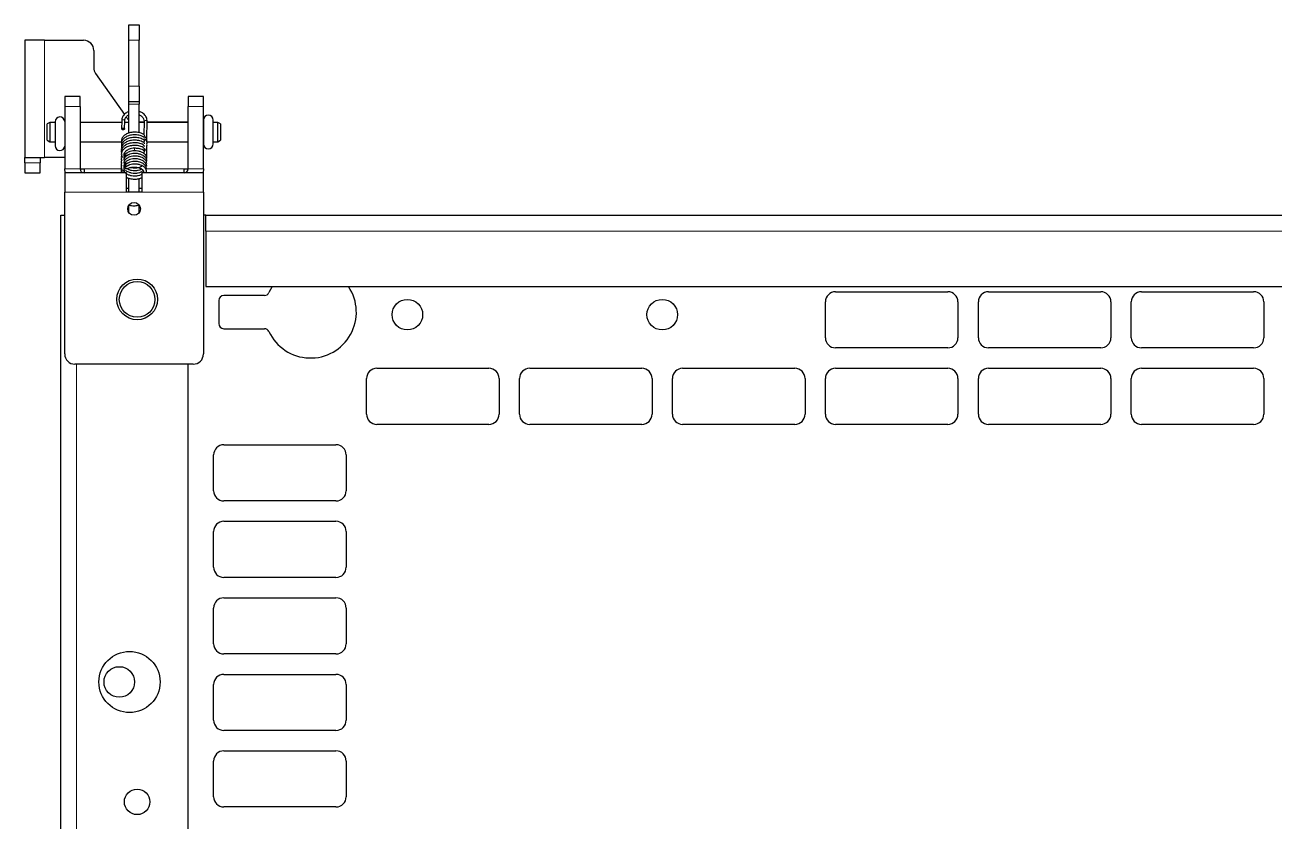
# Model space of a CAD drawing. Header units: millimetres. Extents: x -656 to 1253, y 650 to 1898.
# Drawn here: x 495.5 to 740.5, y 1626.6 to 1782.7 of the extents above; entities that cross this region are included whole.
import ezdxf

# ---------------------------------------------------------------- set-up
doc = ezdxf.new("R2010")
doc.units = ezdxf.units.MM

msp = doc.modelspace()

# ---------------------------------------------------------------- linework, layer by layer
at = {"color": 7, "linetype": 'Continuous', "lineweight": 25}
for p, q in [((515.93, 1782.66), (517.93, 1782.66)), ((515.93, 1779.66), (515.93, 1782.66)), ((517.93, 1782.66), (517.93, 1779.66)), ((499.33, 1779.66), (495.53, 1779.66)), ((495.53, 1779.66), (495.53, 1756.66)), ((499.33, 1779.66), (507.03, 1779.66)), ((515.93, 1770.66), (515.93, 1779.66)), ((517.93, 1770.66), (517.93, 1779.66)), ((509.03, 1777.66), (509.03, 1774.29)), ((509.39, 1773.14), (515.03, 1765.08)), ((515.93, 1767.66), (515.93, 1770.66)), ((517.93, 1770.66), (517.93, 1767.66)), ((506.33, 1768.66), (503.33, 1768.66)), ((503.33, 1768.66), (503.33, 1766.66)), ((503.33, 1766.66), (503.33, 1754.46)), ((506.33, 1766.66), (506.33, 1768.66)), ((506.33, 1766.66), (506.33, 1754.46)), ((515.93, 1767.66), (517.93, 1767.66)), ((515.93, 1767.16), (515.93, 1767.66)), ((515.93, 1761.48), (515.93, 1767.16)), ((517.93, 1767.66), (517.93, 1767.16)), ((517.93, 1761.56), (517.93, 1767.16)), ((527.53, 1768.66), (527.53, 1766.66)), ((530.53, 1768.66), (527.53, 1768.66)), ((527.53, 1754.46), (527.53, 1766.66)), ((530.53, 1766.66), (530.53, 1768.66)), ((530.53, 1754.46), (530.53, 1766.66)), ((530.53, 1764.03), (530.53, 1759.33)), ((532.43, 1759.33), (532.43, 1764.03)), ((500.38, 1763.56), (499.88, 1763.27)), ((499.88, 1760.05), (499.88, 1763.27)), ((501.43, 1763.56), (500.38, 1763.56)), ((500.38, 1763.56), (500.38, 1759.76)), ((501.43, 1763.68), (501.43, 1758.98)), ((514.5, 1763.56), (506.33, 1763.56)), ((514.5, 1763.9), (514.48, 1762.29)), ((515.08, 1762.28), (515.1, 1763.89)), ((515.93, 1763.56), (515.1, 1763.56)), ((517.93, 1763.66), (518.9, 1763.66)), ((518.89, 1763.56), (517.93, 1763.56)), ((518.9, 1763.76), (518.86, 1761.11)), ((519.45, 1760.5), (519.5, 1763.75)), ((527.53, 1763.56), (519.49, 1763.56)), ((519.5, 1763.66), (527.53, 1763.66)), ((530.53, 1763.56), (530.53, 1763.56)), ((533.38, 1763.56), (532.43, 1763.56)), ((533.88, 1763.27), (533.38, 1763.56)), ((533.38, 1759.76), (533.38, 1763.56)), ((533.88, 1763.27), (533.88, 1760.05)), ((499.88, 1760.05), (500.38, 1759.76)), ((500.38, 1759.76), (501.43, 1759.76)), ((506.33, 1759.76), (514.48, 1759.76)), ((519.39, 1759.76), (527.53, 1759.76)), ((519.46, 1760.08), (519.41, 1760.48)), ((519.46, 1760.02), (519.46, 1760.08)), ((530.53, 1759.76), (530.53, 1759.76)), ((532.43, 1759.76), (533.38, 1759.76)), ((533.38, 1759.76), (533.88, 1760.05)), ((495.53, 1756.66), (499.33, 1756.66)), ((495.53, 1755.66), (495.53, 1756.66)), ((498.53, 1756.66), (498.53, 1755.66)), ((503.33, 1756.66), (499.33, 1756.66)), ((515.21, 1757.44), (515.1, 1757.58)), ((515.6, 1757.08), (515.49, 1757.15)), ((518.96, 1758.31), (519.2, 1758.08)), ((495.53, 1755.66), (495.53, 1753.66)), ((498.53, 1753.66), (498.53, 1755.66)), ((506.33, 1754.46), (507.13, 1754.46)), ((507.13, 1754.46), (507.13, 1753.66)), ((526.73, 1753.66), (526.73, 1754.46)), ((526.73, 1754.46), (527.53, 1754.46)), ((495.53, 1753.66), (498.53, 1753.66)), ((503.33, 1753.66), (503.33, 1749.86)), ((515.43, 1753.66), (503.33, 1753.66)), ((514.38, 1753.7), (514.37, 1753.66)), ((514.48, 1754.16), (514.38, 1753.76)), ((514.38, 1753.76), (514.38, 1753.7)), ((514.98, 1753.72), (515.03, 1753.91)), ((514.98, 1753.66), (514.98, 1753.72)), ((515.43, 1749.86), (515.43, 1753.66)), ((515.93, 1749.86), (515.93, 1752.61)), ((517.93, 1749.86), (517.93, 1752.55)), ((530.53, 1753.66), (518.43, 1753.66)), ((518.43, 1753.66), (518.43, 1749.86)), ((530.53, 1749.86), (530.53, 1753.66)), ((503.33, 1718.16), (503.33, 1749.86)), ((515.43, 1750.66), (515.93, 1750.66)), ((518.43, 1749.86), (515.43, 1749.86)), ((517.93, 1750.66), (518.43, 1750.66)), ((530.53, 1749.86), (530.53, 1718.16)), ((515.93, 1745.86), (515.93, 1747.36)), ((517.93, 1745.86), (517.93, 1747.36)), ((502.53, 1745.36), (503.33, 1745.36)), ((502.53, 862.36), (502.53, 1745.36)), ((531.03, 1745.36), (530.53, 1745.36)), ((531.03, 1745.37), (1160.03, 1745.37)), ((531.03, 1742.27), (531.03, 1745.37)), ((531.03, 1742.27), (531.03, 1731.37)), ((531.03, 1731.37), (1160.03, 1731.37)), ((544.04, 1731.37), (543.38, 1730.19)), ((654.53, 1730.36), (676.53, 1730.36)), ((684.53, 1730.36), (706.53, 1730.36)), ((714.53, 1730.36), (736.53, 1730.36)), ((533.53, 1728.62), (533.53, 1724.12)), ((542.48, 1729.62), (534.53, 1729.62)), ((652.53, 1721.36), (652.53, 1728.36)), ((678.53, 1728.36), (678.53, 1721.36)), ((682.53, 1721.36), (682.53, 1728.36)), ((708.53, 1728.36), (708.53, 1721.36)), ((712.53, 1721.36), (712.53, 1728.36)), ((738.53, 1728.36), (738.53, 1721.36)), ((534.53, 1723.12), (542.48, 1723.12)), ((676.53, 1719.36), (654.53, 1719.36)), ((706.53, 1719.36), (684.53, 1719.36)), ((736.53, 1719.36), (714.53, 1719.36)), ((528.53, 1716.16), (505.33, 1716.16)), ((527.53, 862.36), (527.53, 1716.16)), ((564.53, 1715.36), (586.53, 1715.36)), ((594.53, 1715.36), (616.53, 1715.36)), ((624.53, 1715.36), (646.53, 1715.36)), ((654.53, 1715.36), (676.53, 1715.36)), ((684.53, 1715.36), (706.53, 1715.36)), ((714.53, 1715.36), (736.53, 1715.36)), ((562.53, 1706.36), (562.53, 1713.36)), ((588.53, 1713.36), (588.53, 1706.36)), ((592.53, 1706.36), (592.53, 1713.36)), ((618.53, 1713.36), (618.53, 1706.36)), ((622.53, 1706.36), (622.53, 1713.36)), ((648.53, 1713.36), (648.53, 1706.36)), ((652.53, 1706.36), (652.53, 1713.36)), ((678.53, 1713.36), (678.53, 1706.36)), ((682.53, 1706.36), (682.53, 1713.36)), ((708.53, 1713.36), (708.53, 1706.36)), ((712.53, 1706.36), (712.53, 1713.36)), ((738.53, 1713.36), (738.53, 1706.36)), ((586.53, 1704.36), (564.53, 1704.36)), ((616.53, 1704.36), (594.53, 1704.36)), ((646.53, 1704.36), (624.53, 1704.36)), ((676.53, 1704.36), (654.53, 1704.36)), ((706.53, 1704.36), (684.53, 1704.36)), ((736.53, 1704.36), (714.53, 1704.36)), ((534.53, 1700.36), (556.53, 1700.36)), ((532.53, 1691.36), (532.53, 1698.36)), ((558.53, 1698.36), (558.53, 1691.36)), ((556.53, 1689.36), (534.53, 1689.36)), ((532.53, 1676.36), (532.53, 1683.36)), ((534.53, 1685.36), (556.53, 1685.36)), ((558.53, 1683.36), (558.53, 1676.36)), ((556.53, 1674.36), (534.53, 1674.36)), ((534.53, 1670.36), (556.53, 1670.36)), ((532.53, 1661.36), (532.53, 1668.36)), ((558.53, 1668.36), (558.53, 1661.36)), ((556.53, 1659.36), (534.53, 1659.36)), ((534.53, 1655.36), (556.53, 1655.36)), ((532.53, 1646.36), (532.53, 1653.36)), ((558.53, 1653.36), (558.53, 1646.36)), ((556.53, 1644.36), (534.53, 1644.36)), ((534.53, 1640.36), (556.53, 1640.36)), ((532.53, 1631.36), (532.53, 1638.36)), ((558.53, 1638.36), (558.53, 1631.36)), ((556.53, 1629.36), (534.53, 1629.36))]:
    msp.add_line(p, q, dxfattribs=at)
at = {"color": 8, "linetype": 'Continuous', "lineweight": 18}
for p, q in [((499.33, 1779.66), (499.33, 1756.66)), ((517.93, 1779.66), (515.93, 1779.66)), ((515.93, 1770.66), (517.93, 1770.66)), ((503.33, 1766.66), (506.33, 1766.66)), ((517.93, 1767.16), (515.93, 1767.16)), ((527.53, 1766.66), (530.53, 1766.66)), ((518.99, 1759.84), (519.04, 1759.82)), ((498.53, 1755.66), (495.53, 1755.66)), ((506.33, 1754.46), (503.33, 1754.46)), ((507.13, 1754.46), (514.43, 1754.46)), ((519.39, 1754.46), (526.73, 1754.46)), ((527.53, 1754.46), (530.53, 1754.46)), ((514.96, 1753.66), (514.98, 1753.72)), ((503.33, 1749.86), (515.43, 1749.86)), ((518.43, 1749.86), (530.53, 1749.86)), ((531.03, 1742.27), (1160.03, 1742.27)), ((505.63, 862.36), (505.63, 1716.16))]:
    msp.add_line(p, q, dxfattribs=at)
at = {"color": 8, "linetype": 'Continuous', "lineweight": 18, "flags": 128}
for points in [[(514.5, 1763.9), (514.5, 1763.9), (514.53, 1763.97), (514.6, 1764.02), (514.7, 1764.06), (514.81, 1764.07)], [(514.81, 1764.07), (514.92, 1764.05), (515.02, 1764.01), (515.08, 1763.95), (515.1, 1763.89)], [(519.21, 1763.94), (519.09, 1763.93), (518.99, 1763.89), (518.92, 1763.83), (518.9, 1763.77), (518.9, 1763.76)], [(519.5, 1763.75), (519.48, 1763.82), (519.42, 1763.88), (519.32, 1763.92), (519.21, 1763.94)], [(518.87, 1760.11), (518.87, 1760.1), (518.87, 1760.05)], [(519.16, 1760.32), (519.04, 1760.31), (518.99, 1760.29)], [(514.38, 1753.76), (514.38, 1753.75), (514.4, 1753.66)], [(514.38, 1753.7), (514.38, 1753.69), (514.38, 1753.66)]]:
    msp.add_lwpolyline(points, dxfattribs=at)
at = {"color": 7, "linetype": 'Continuous', "lineweight": 25, "flags": 128}
for points in [[(514.79, 1762.46), (514.9, 1762.44), (515, 1762.4), (515.06, 1762.34), (515.08, 1762.27), (515.05, 1762.21), (514.98, 1762.15), (514.88, 1762.12), (514.77, 1762.11), (514.65, 1762.12), (514.56, 1762.16), (514.5, 1762.22), (514.48, 1762.29), (514.51, 1762.36), (514.57, 1762.42), (514.67, 1762.45), (514.79, 1762.46)], [(517, 1757.94), (517, 1757.99), (517, 1758.05)], [(503.41, 1753.66), (503.4, 1753.72), (503.33, 1754.46)], [(519.33, 1754.74), (519.4, 1754.98), (519.33, 1755.28), (519.17, 1755.58), (518.69, 1756), (518.24, 1756.23), (517.6, 1756.39), (516.67, 1756.41), (516.08, 1756.27), (515.45, 1755.96), (515.16, 1755.71), (514.96, 1755.4), (514.89, 1755.08), (514.94, 1754.85), (514.94, 1754.85)], [(519.32, 1754.21), (519.39, 1754.46), (519.32, 1754.76), (519.16, 1755.06), (518.68, 1755.48), (518.23, 1755.7), (517.59, 1755.87), (516.66, 1755.88), (516.07, 1755.75), (515.44, 1755.44), (515.15, 1755.19), (514.95, 1754.87), (514.89, 1754.55), (514.93, 1754.33), (514.93, 1754.33)], [(530.53, 1754.46), (530.45, 1753.72), (530.44, 1753.66)]]:
    msp.add_lwpolyline(points, dxfattribs=at)
at = {"color": 7, "linetype": 'Continuous', "lineweight": 25}
for centre, radius in [((516.93, 1746.61), 1.25), ((517.53, 1728.86), 4), ((517.53, 1728.86), 3.5), ((570.53, 1725.87), 3), ((620.53, 1725.87), 3), ((516.03, 1653.86), 6), ((514.03, 1653.86), 3), ((517.53, 1630.36), 2.5)]:
    msp.add_circle(centre, radius, dxfattribs=at)
for centre, radius, start, end in [((507.03, 1777.66), 2, 0, 90), ((511.03, 1774.29), 2, 180, 214.992), ((502.38, 1763.68), 0.95, 3.5614, 180), ((517.07, 1765.66), 2, 214.992, 235.204), ((531.48, 1764.03), 0.95, 0, 180), ((531.48, 1759.33), 0.95, 180, 0), ((502.38, 1758.98), 0.95, 180, 356.4386), ((507.13, 1754.46), 0.8, 180, 270), ((526.73, 1754.46), 0.8, 270, 0), ((542.48, 1730.62), 1, 270, 334.8493), ((551.53, 1726.37), 9, 205.1507, 33.749), ((654.53, 1728.36), 2, 90, 180), ((676.53, 1728.36), 2, 0, 90), ((684.53, 1728.36), 2, 90, 180), ((706.53, 1728.36), 2, 0, 90), ((714.53, 1728.36), 2, 90, 180), ((736.53, 1728.36), 2, 0, 90), ((534.53, 1728.62), 1, 90, 180), ((534.53, 1724.12), 1, 180, 270), ((542.48, 1722.12), 1, 25.1507, 90), ((654.53, 1721.36), 2, 180, 270), ((676.53, 1721.36), 2, 270, 0), ((684.53, 1721.36), 2, 180, 270), ((706.53, 1721.36), 2, 270, 0), ((714.53, 1721.36), 2, 180, 270), ((736.53, 1721.36), 2, 270, 0), ((505.33, 1718.16), 2, 180, 270), ((528.53, 1718.16), 2, 270, 0), ((564.53, 1713.36), 2, 90, 180), ((586.53, 1713.36), 2, 0, 90), ((594.53, 1713.36), 2, 90, 180), ((616.53, 1713.36), 2, 0, 90), ((624.53, 1713.36), 2, 90, 180), ((646.53, 1713.36), 2, 0, 90), ((654.53, 1713.36), 2, 90, 180), ((676.53, 1713.36), 2, 0, 90), ((684.53, 1713.36), 2, 90, 180), ((706.53, 1713.36), 2, 0, 90), ((714.53, 1713.36), 2, 90, 180), ((736.53, 1713.36), 2, 0, 90), ((564.53, 1706.36), 2, 180, 270), ((586.53, 1706.36), 2, 270, 0), ((594.53, 1706.36), 2, 180, 270), ((616.53, 1706.36), 2, 270, 0), ((624.53, 1706.36), 2, 180, 270), ((646.53, 1706.36), 2, 270, 0), ((654.53, 1706.36), 2, 180, 270), ((676.53, 1706.36), 2, 270, 0), ((684.53, 1706.36), 2, 180, 270), ((706.53, 1706.36), 2, 270, 0), ((714.53, 1706.36), 2, 180, 270), ((736.53, 1706.36), 2, 270, 360), ((534.53, 1698.36), 2, 90, 180), ((556.53, 1698.36), 2, 0, 90), ((534.53, 1691.36), 2, 180, 270), ((556.53, 1691.36), 2, 270, 0), ((534.53, 1683.36), 2, 90, 180), ((556.53, 1683.36), 2, 0, 90), ((534.53, 1676.36), 2, 180, 270), ((556.53, 1676.36), 2, 270, 0), ((534.53, 1668.36), 2, 90, 180), ((556.53, 1668.36), 2, 0, 90), ((534.53, 1661.36), 2, 180, 270), ((556.53, 1661.36), 2, 270, 0), ((534.53, 1653.36), 2, 90, 180), ((556.53, 1653.36), 2, 0, 90), ((534.53, 1646.36), 2, 180, 270), ((556.53, 1646.36), 2, 270, 0), ((534.53, 1638.36), 2, 90, 180), ((556.53, 1638.36), 2, 0, 90), ((534.53, 1631.36), 2, 180, 270), ((556.53, 1631.36), 2, 270, 0)]:
    msp.add_arc(centre, radius, start, end, dxfattribs=at)
at = {"color": 8, "linetype": 'Continuous', "lineweight": 18}
for centre, radius, start, end in [((519.23, 1760.1), 0.235, 292.4775, 353.5864), ((519.23, 1760.04), 0.233, 295.0586, 353.6892), ((510.32, 1758.43), 6.7, 355.8494, 0.6968)]:
    msp.add_arc(centre, radius, start, end, dxfattribs=at)
at = {"color": 7, "linetype": 'Continuous', "lineweight": 25}
for points, knots in [([(515.93, 1765.7), (515.7, 1765.6), (515.21, 1765.38), (514.71, 1764.8), (514.52, 1764.26), (514.5, 1763.96), (514.5, 1763.9)], [0, 0, 0, 0, 0.28163, 0.611733, 0.9138805, 1, 1, 1, 1]), ([(515.1, 1763.89), (515.11, 1763.98), (515.13, 1764.26), (515.38, 1764.67), (515.7, 1764.98), (515.92, 1765.05), (515.93, 1765.06)], [0, 0, 0, 0, 0.199495, 0.615994, 0.97988, 1, 1, 1, 1]), ([(519.5, 1763.75), (519.49, 1763.89), (519.47, 1764.28), (519.18, 1764.87), (518.64, 1765.42), (518.15, 1765.62), (517.93, 1765.71)], [0, 0, 0, 0, 0.166571, 0.458626, 0.753148, 1, 1, 1, 1]), ([(517.93, 1765.08), (518.12, 1764.97), (518.5, 1764.75), (518.84, 1764.26), (518.88, 1763.93), (518.9, 1763.76)], [0, 0, 0, 0, 0.334702, 0.673778, 1, 1, 1, 1]), ([(519.02, 1760.77), (519.02, 1760.84), (519.02, 1761.03), (518.77, 1761.24), (518.37, 1761.44), (517.77, 1761.62), (516.94, 1761.7), (516.03, 1761.55), (515.33, 1761.26), (514.83, 1760.87), (514.51, 1760.38), (514.4, 1759.94), (514.5, 1759.7), (514.52, 1759.66)], [0, 0, 0, 0, 0.045466, 0.131796, 0.212251, 0.283421, 0.414791, 0.548597, 0.659672, 0.749107, 0.853728, 0.97526, 1, 1, 1, 1]), ([(518.97, 1758.83), (518.97, 1758.85), (518.96, 1758.99), (518.72, 1759.16), (518.33, 1759.36), (517.72, 1759.53), (516.9, 1759.61), (515.98, 1759.46), (515.29, 1759.16), (514.79, 1758.77), (514.48, 1758.28), (514.37, 1757.84), (514.48, 1757.61), (514.49, 1757.57)], [0, 0, 0, 0, 0.0123233, 0.1019212, 0.1853356, 0.2590547, 0.3954794, 0.5342731, 0.6493749, 0.7422889, 0.850854, 0.9767986, 1, 1, 1, 1]), ([(518.98, 1759.35), (518.98, 1759.37), (518.97, 1759.51), (518.73, 1759.68), (518.34, 1759.88), (517.73, 1760.05), (516.91, 1760.13), (516, 1759.98), (515.3, 1759.68), (514.8, 1759.3), (514.49, 1758.8), (514.38, 1758.37), (514.48, 1758.13), (514.5, 1758.1)], [0, 0, 0, 0, 0.01216, 0.101705, 0.185092, 0.258803, 0.395126, 0.533858, 0.648935, 0.741771, 0.850277, 0.976194, 1, 1, 1, 1]), ([(518.99, 1760.44), (518.92, 1760.54), (518.78, 1760.73), (518.36, 1760.92), (517.76, 1761.09), (516.93, 1761.17), (516.02, 1761.03), (515.32, 1760.73), (514.82, 1760.35), (514.5, 1759.86), (514.39, 1759.42), (514.5, 1759.18), (514.51, 1759.14)], [0, 0, 0, 0, 0.09051, 0.17484, 0.249419, 0.387171, 0.527437, 0.643845, 0.737635, 0.847318, 0.974687, 1, 1, 1, 1]), ([(518.99, 1759.85), (518.99, 1759.87), (518.98, 1760.02), (518.75, 1760.2), (518.35, 1760.4), (517.74, 1760.57), (516.92, 1760.65), (516.01, 1760.5), (515.31, 1760.21), (514.81, 1759.82), (514.5, 1759.33), (514.39, 1758.89), (514.49, 1758.66), (514.51, 1758.62)], [0, 0, 0, 0, 0.018557, 0.107455, 0.190261, 0.263476, 0.398793, 0.536541, 0.650831, 0.742973, 0.850698, 0.975752, 1, 1, 1, 1]), ([(519.04, 1760.15), (519.07, 1760.15), (519.13, 1760.14), (519.24, 1760.17), (519.34, 1760.24), (519.41, 1760.32), (519.43, 1760.42), (519.41, 1760.51), (519.34, 1760.59), (519.25, 1760.63), (519.17, 1760.63), (519.13, 1760.63)], [0, 0, 0, 0, 0.083438, 0.198008, 0.312578, 0.427149, 0.541719, 0.656289, 0.770859, 0.88543, 1, 1, 1, 1]), ([(519.4, 1758.84), (519.4, 1758.85), (519.51, 1759.03), (519.46, 1759.23), (519.4, 1759.42)], [0, 0, 0, 0, 0.0505104, 1, 1, 1, 1]), ([(519.41, 1759.36), (519.41, 1759.37), (519.52, 1759.55), (519.46, 1759.75), (519.41, 1759.94)], [0, 0, 0, 0, 0.047565, 1, 1, 1, 1]), ([(519.44, 1759.86), (519.44, 1759.87), (519.45, 1759.88), (519.45, 1759.9), (519.46, 1759.94), (519.46, 1759.98), (519.46, 1760.02)], [0, 0, 0, 0, 0.069657, 0.179065, 0.357219, 1, 1, 1, 1]), ([(514.51, 1756.75), (514.47, 1756.63), (514.41, 1756.4), (514.39, 1756.16), (514.45, 1756.04), (514.45, 1756.03)], [0, 0, 0, 0, 0.484821, 0.957201, 1, 1, 1, 1]), ([(519, 1757.99), (519, 1758.12), (519, 1758.37), (518.72, 1758.64), (518.32, 1758.84), (517.71, 1759.01), (516.88, 1759.08), (515.97, 1758.93), (515.28, 1758.63), (514.78, 1758.25), (514.46, 1757.75), (514.37, 1757.22), (514.54, 1756.88), (514.6, 1756.75)], [0, 0, 0, 0, 0.081182, 0.159516, 0.232425, 0.296844, 0.416137, 0.537465, 0.638059, 0.719312, 0.814225, 0.924295, 1, 1, 1, 1]), ([(514.51, 1757.27), (514.48, 1757.15), (514.42, 1756.93), (514.4, 1756.68), (514.45, 1756.56), (514.46, 1756.55)], [0, 0, 0, 0, 0.48109, 0.954437, 1, 1, 1, 1]), ([(519.34, 1755.26), (519.37, 1755.34), (519.43, 1755.52), (519.35, 1755.81), (519.16, 1756.17), (518.78, 1756.51), (518.23, 1756.78), (517.55, 1756.95), (516.79, 1756.98), (516.05, 1756.8), (515.52, 1756.56), (515.15, 1756.24), (514.94, 1755.92), (514.91, 1755.71), (514.9, 1755.6)], [0, 0, 0, 0, 0.054496, 0.124427, 0.194571, 0.309343, 0.391982, 0.491793, 0.626095, 0.711822, 0.814784, 0.873623, 0.93617, 1, 1, 1, 1]), ([(519.34, 1755.78), (519.37, 1755.86), (519.44, 1756.04), (519.36, 1756.33), (519.17, 1756.69), (518.79, 1757.03), (518.24, 1757.3), (517.56, 1757.47), (516.8, 1757.5), (516.06, 1757.32), (515.54, 1757.08), (515.16, 1756.77), (514.95, 1756.44), (514.92, 1756.23), (514.91, 1756.13)], [0, 0, 0, 0, 0.053737, 0.123713, 0.193916, 0.308817, 0.391499, 0.491371, 0.625802, 0.711613, 0.814624, 0.873504, 0.936106, 1, 1, 1, 1]), ([(517.03, 1757.97), (516.92, 1757.97), (516.62, 1757.99), (516.07, 1757.84), (515.55, 1757.61), (515.17, 1757.29), (514.96, 1756.97), (514.9, 1756.63), (514.94, 1756.49), (514.96, 1756.42)], [0, 0, 0, 0, 0.09772, 0.274416, 0.486418, 0.607625, 0.736513, 0.868082, 1, 1, 1, 1]), ([(517.02, 1758.51), (516.92, 1758.51), (516.62, 1758.51), (516.08, 1758.37), (515.56, 1758.13), (515.18, 1757.82), (514.97, 1757.5), (514.91, 1757.15), (514.95, 1757.01), (514.97, 1756.94)], [0, 0, 0, 0, 0.089768, 0.267835, 0.481373, 0.603484, 0.733355, 0.865947, 1, 1, 1, 1]), ([(515.22, 1756.89), (515.17, 1756.95), (515.01, 1757.13), (514.99, 1757.44), (515.13, 1757.64), (515.19, 1757.7)], [0, 0, 0, 0, 0.243385, 0.737072, 1, 1, 1, 1]), ([(515.08, 1757.09), (515.27, 1757.11), (515.58, 1757.15), (515.85, 1757.23), (515.99, 1757.26), (516, 1757.26)], [0, 0, 0, 0, 0.60841, 0.994755, 1, 1, 1, 1]), ([(518.97, 1757.64), (518.97, 1757.71), (518.96, 1757.9), (518.71, 1758.12), (518.31, 1758.31), (517.74, 1758.48), (517.29, 1758.48), (517.02, 1758.48)], [0, 0, 0, 0, 0.122583, 0.339442, 0.54123, 0.719481, 1, 1, 1, 1]), ([(519.35, 1756.31), (519.38, 1756.38), (519.45, 1756.56), (519.37, 1756.85), (519.18, 1757.21), (518.8, 1757.55), (518.25, 1757.81), (517.68, 1757.98), (517.24, 1757.97), (517.03, 1757.97)], [0, 0, 0, 0, 0.091652, 0.212796, 0.334357, 0.533368, 0.676495, 0.849386, 1, 1, 1, 1]), ([(519.37, 1756.75), (519.38, 1756.76), (519.48, 1756.94), (519.43, 1757.14), (519.38, 1757.33)], [0, 0, 0, 0, 0.056112, 1, 1, 1, 1]), ([(519.38, 1757.27), (519.38, 1757.28), (519.49, 1757.46), (519.44, 1757.66), (519.38, 1757.85)], [0, 0, 0, 0, 0.05951, 1, 1, 1, 1]), ([(519.39, 1758.31), (519.4, 1758.32), (519.51, 1758.5), (519.45, 1758.71), (519.4, 1758.9)], [0, 0, 0, 0, 0.053483, 1, 1, 1, 1]), ([(519.39, 1757.79), (519.39, 1757.8), (519.5, 1757.98), (519.44, 1758.19), (519.39, 1758.38)], [0, 0, 0, 0, 0.056483, 1, 1, 1, 1]), ([(514.48, 1754.66), (514.45, 1754.54), (514.38, 1754.3), (514.36, 1754.06), (514.42, 1753.94), (514.42, 1753.93)], [0, 0, 0, 0, 0.49851, 0.966043, 1, 1, 1, 1]), ([(514.5, 1756.22), (514.47, 1756.11), (514.4, 1755.88), (514.38, 1755.63), (514.44, 1755.51), (514.44, 1755.5)], [0, 0, 0, 0, 0.488531, 0.959944, 1, 1, 1, 1]), ([(514.49, 1755.7), (514.46, 1755.58), (514.39, 1755.35), (514.38, 1755.11), (514.43, 1754.99), (514.44, 1754.98)], [0, 0, 0, 0, 0.492222, 0.962666, 1, 1, 1, 1]), ([(514.49, 1755.18), (514.45, 1755.06), (514.38, 1754.83), (514.4, 1754.44), (514.54, 1754.19), (514.63, 1754.05)], [0, 0, 0, 0, 0.312942, 0.609211, 1, 1, 1, 1]), ([(519.31, 1753.66), (519.34, 1753.75), (519.41, 1753.95), (519.33, 1754.25), (519.13, 1754.61), (518.75, 1754.95), (518.2, 1755.21), (517.51, 1755.38), (516.75, 1755.41), (516.01, 1755.23), (515.49, 1754.99), (515.12, 1754.67), (514.92, 1754.35), (514.86, 1754.08), (514.88, 1754), (514.89, 1753.98)], [0, 0, 0, 0, 0.06326, 0.131732, 0.200371, 0.312593, 0.393538, 0.49128, 0.62266, 0.70652, 0.807385, 0.864987, 0.92619, 0.988621, 1, 1, 1, 1]), ([(515.02, 1754.99), (515.21, 1755.01), (515.52, 1755.05), (515.83, 1755.13), (515.94, 1755.17)], [0, 0, 0, 0, 0.622778, 1, 1, 1, 1]), ([(515.07, 1755.52), (515.25, 1755.54), (515.55, 1755.58), (515.84, 1755.66), (515.96, 1755.69)], [0, 0, 0, 0, 0.603614, 1, 1, 1, 1]), ([(515.23, 1754.5), (515.35, 1754.51), (515.59, 1754.54), (515.91, 1754.64), (516.27, 1754.73), (516.65, 1754.79), (517.03, 1754.81), (517.42, 1754.78), (517.87, 1754.69), (518.29, 1754.53), (518.62, 1754.28), (518.79, 1754.02), (518.82, 1753.79), (518.71, 1753.67), (518.7, 1753.66)], [0, 0, 0, 0, 0.085549, 0.170167, 0.242071, 0.307318, 0.375707, 0.446194, 0.517122, 0.636296, 0.729377, 0.842931, 0.980728, 1, 1, 1, 1]), ([(518.42, 1754.42), (518.37, 1754.38), (518.2, 1754.27), (517.74, 1754.12), (517.11, 1754.05), (516.44, 1754.11), (515.91, 1754.27), (515.59, 1754.41), (515.48, 1754.51), (515.45, 1754.53)], [0, 0, 0, 0, 0.076445, 0.257964, 0.462363, 0.646872, 0.826607, 0.954347, 1, 1, 1, 1]), ([(518.42, 1754.94), (518.37, 1754.9), (518.2, 1754.79), (517.75, 1754.64), (517.11, 1754.57), (516.57, 1754.61), (516.31, 1754.69), (516.24, 1754.71)], [0, 0, 0, 0, 0.108984, 0.363527, 0.650205, 0.909037, 1, 1, 1, 1]), ([(514.49, 1754.16), (514.48, 1754.13), (514.46, 1754.08), (514.48, 1753.98), (514.54, 1753.89), (514.64, 1753.82), (514.71, 1753.8), (514.75, 1753.79)], [0, 0, 0, 0, 0.173265, 0.379948, 0.586632, 0.793316, 1, 1, 1, 1]), ([(515.22, 1753.66), (515.11, 1753.78), (514.99, 1753.91), (515.01, 1754.04), (515.01, 1754.05)], [0, 0, 0, 0, 0.928558, 1, 1, 1, 1]), ([(518.68, 1754.15), (518.64, 1754.09), (518.56, 1753.97), (518.24, 1753.77), (517.75, 1753.6), (517.1, 1753.52), (516.43, 1753.59), (515.91, 1753.75), (515.49, 1753.94), (515.32, 1754.1), (515.22, 1754.18)], [0, 0, 0, 0, 0.095877, 0.202664, 0.342228, 0.499358, 0.641168, 0.779355, 0.877592, 1, 1, 1, 1]), ([(518.43, 1753.39), (518.37, 1753.35), (518.2, 1753.23), (517.74, 1753.08), (517.1, 1753), (516.43, 1753.06), (515.9, 1753.22), (515.54, 1753.39), (515.4, 1753.51), (515.34, 1753.56)], [0, 0, 0, 0, 0.081938, 0.253269, 0.446129, 0.620151, 0.789781, 0.910405, 1, 1, 1, 1]), ([(515.43, 1752.81), (515.57, 1752.74), (515.97, 1752.56), (516.74, 1752.42), (517.55, 1752.45), (518.12, 1752.57), (518.36, 1752.69), (518.43, 1752.73)], [0, 0, 0, 0, 0.1592399, 0.4398284, 0.7110637, 0.9138418, 1, 1, 1, 1]), ([(515.93, 1747.38), (515.95, 1747.37), (516.24, 1747.23), (516.89, 1747.21), (517.57, 1747.25), (517.87, 1747.42), (517.93, 1747.45)], [0, 0, 0, 0, 0.043311, 0.472271, 0.903851, 1, 1, 1, 1])]:
    msp.add_open_spline(points, degree=3, knots=knots, dxfattribs=at)
msp.add_open_spline([(514.75, 1753.79), (514.79, 1753.79), (514.87, 1753.78), (514.96, 1753.82), (515.03, 1753.89), (515.05, 1753.98), (515.03, 1754.08), (514.97, 1754.17), (514.9, 1754.22), (514.87, 1754.24)], degree=3, dxfattribs=at)

doc.saveas('drawing.dxf')
